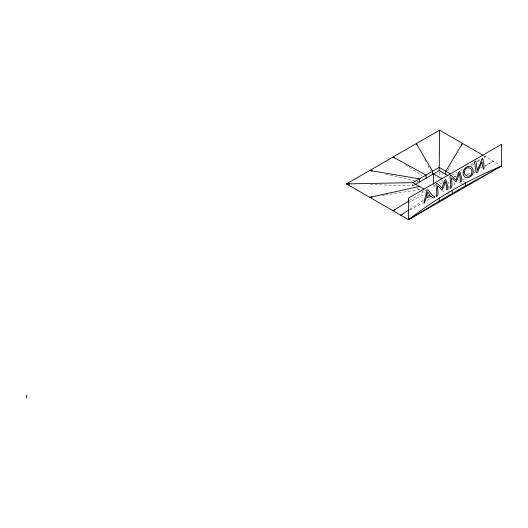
<?xml version="1.0" encoding="UTF-8"?>
<svg xmlns="http://www.w3.org/2000/svg" width="528" height="528" viewBox="0 0 528 528"><rect width="100%" height="100%" fill="white"/><g stroke="black" fill="none" stroke-linecap="round" stroke-linejoin="round"><path stroke-width="0.4" stroke-dasharray="2.64 1.98" d="M447.737 170.795L450.443 165.746M409.589 209.392L423.139 200.376M454.45 176.854L455.822 175.956M471.61 165.614L473.669 164.261M477.101 162.017L480.533 159.766M483.965 157.516L485.338 156.618L483.186 157.819M409.53 200.515L426.023 190.252M462.502 179.896L465.32 178.207M473.761 173.138L475.167 172.293M485.021 166.379L493.469 161.311L485.397 165.416M370.267 184.589L412.843 185.816L414.163 185.051M434.947 184.991L433.521 185.816L435.62 187.024M409.985 210.052L422.717 202.838M426.961 200.435L431.204 198.033M452.39 175.032L457.406 172.234M460.984 170.227L462.416 169.429M470.296 165.026L473.873 163.02M477.457 161.02L480.322 159.423M408.098 202.858L425.311 193.802M467.056 174.735L470.725 172.874M473.656 171.382L475.127 170.636M480.262 168.023L481.727 167.277M381.982 195.446L384.424 195.07M385.242 194.944L419.437 189.618L419.437 186.45M385.796 174.2L416.229 181.262M417.034 181.454L419.437 182.008M483.945 155.819L500.247 165.224M453.71 175.791L456.344 177.316M462.937 181.124L464.917 182.266M461.617 183.533L458.984 182.008L458.984 178.84M462.277 183.916L464.257 185.051M447.506 181.949L448.899 182.754L448.899 186.734M439.21 182.53L442.055 184.173L442.055 178.603M441.91 190.661L445.408 192.674M446.107 193.083L448.206 194.291M416.797 188.1L419.437 189.618M420.75 190.384L425.363 193.043M405.412 164.98L421.905 175.56M424.651 159.37L426.545 162.947M428.063 165.812L430.723 170.821M454.588 182.655L454.588 188.225M448.899 187.532L448.899 190.714M448.899 191.512L448.899 193.901M442.055 172.234L442.055 177.804M439.21 172.187L439.21 176.167M412.843 184.232L412.843 185.816"/><path stroke-width="0.79" d="M483.252 155.417L439.56 130.192L439.21 170.59L414.823 184.675M26.4 397.808L26.611 395.089M461.677 144.844L462.449 143.405L445.797 171.224L445.797 174.398M408.547 219.734L439.21 201.036L465.577 185.816L501.6 166.01L408.547 219.734C436.92 197.558 468.382 179.837 501.6 166.01L501.6 144.283L408.547 198.013L408.547 219.734L346.507 183.916L439.56 130.192M408.916 209.847L400.792 215.259L402.204 214.454M408.844 200.944L393.037 210.778L395.188 209.649M349.8 184.001L346.487 183.909L412.843 182.642L439.21 167.422L450.417 173.89M419.437 186.45L369.772 197.347L372.214 196.97M372.187 171.032L369.785 170.478L419.437 178.84L419.437 182.008M439.21 170.59L447.777 175.54M441.91 178.721L433.521 173.877L433.521 184.226M412.843 182.642L424.05 189.116M394.416 157.931L393.043 157.047L426.023 175.032L426.023 178.207M417.061 145.048L416.302 143.623L432.617 171.224L432.617 174.398M451.961 190.628L452.39 193.426M451.559 179.89C451.526 182.569 453.123 186.595 450.575 188.456L450.034 187.981L450.641 186.899L450.681 184.226L449.896 176.055L450.839 175.118L456.027 180.114L458.278 172.755L459.776 171.376L461.881 178.979L461.558 181.104L460.68 181.698L460.317 181.177L460.343 177.962L459.122 173.296L457.717 178.57L456.027 181.876L451.473 177.824L451.539 179.718M437.613 187.942C437.58 190.615 439.177 194.647 436.63 196.508L436.088 196.033L436.696 194.944L436.742 192.278L435.95 184.1L436.894 183.17L442.081 188.166L444.332 180.807L445.83 179.428L447.935 187.031L447.612 189.156L446.741 189.75L446.371 189.229L446.398 186.014L445.183 181.348L443.771 186.622L442.081 189.928L437.534 185.876L437.593 187.77M465.577 182.642L465.577 185.816M439.21 197.868L439.21 201.036M482.863 159.258C484.968 165.449 483.985 177.131 481.958 161.674L477.807 171.653L477.233 172.61L476.269 172.867L474.56 162.716L474.817 161.297L475.88 161.08L477.286 170.392L480.52 163.02L481.661 159.027L482.493 158.506L482.863 159.258M464.508 171.442C463.162 176.656 471.464 178.226 471.841 172.676C473.009 167.119 465.135 165.7 464.508 171.442M463.195 172.227C462.805 181.685 475.193 177.382 472.936 169.917C471.834 163.192 463.267 167.178 463.195 172.227M426.941 189.961C427.06 194.423 423.898 199.366 423.918 203.306A0.719 0.416 -60 0 0 424.578 202.693L426.208 197.828L431.053 196.357L433.264 198.086C433.917 198.218 435.461 196.185 434.161 196.594C431.97 196.277 428.083 188.133 426.941 189.961M426.815 195.386L426.545 196.462L430.353 195.175L427.733 192.08L426.815 195.386"/></g></svg>
